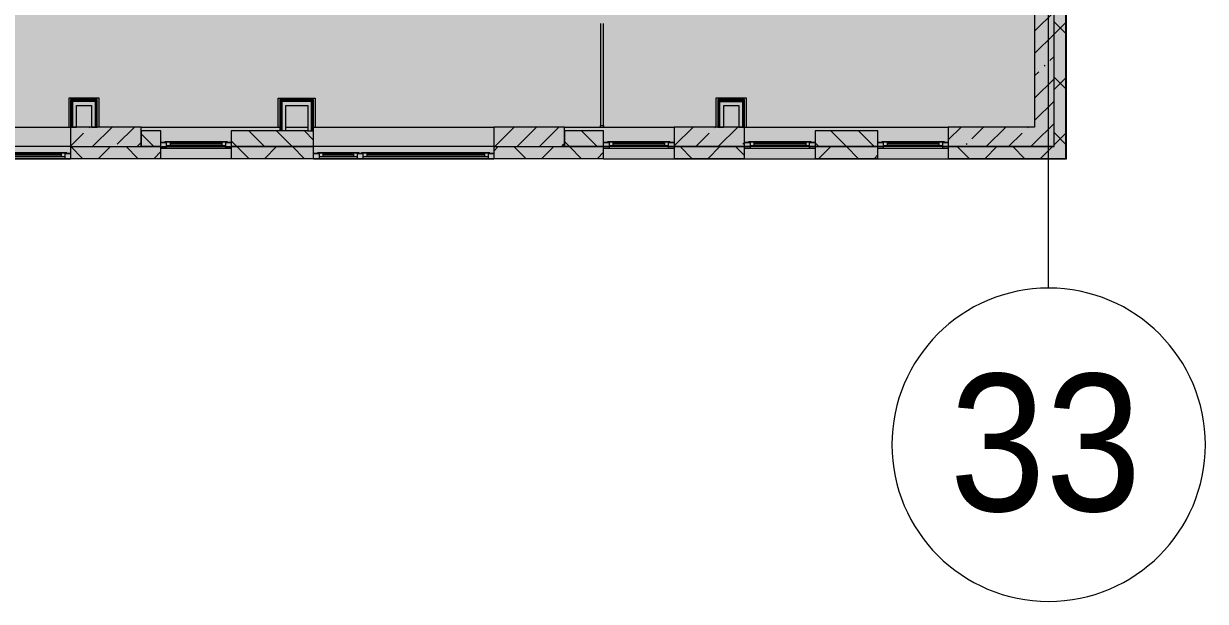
# Model space of a CAD drawing. Header units: millimetres. Extents: x 81609 to 272668, y -8553 to 29000.
# Drawn here: x 257588 to 272668, y -5906 to 1470 of the extents above; entities that cross this region are included whole.
import ezdxf

# ---------------------------------------------------------------- set-up
doc = ezdxf.new("R2010")
doc.units = ezdxf.units.MM
doc.layers.add('A-DETL-GENF-2', color=7, linetype='Continuous', lineweight=9, true_color=0xc0c0c0, transparency=0.4)
for name, color, linetype, lineweight, true_color in [('A-FLOR-2', 7, 'Continuous', 5, 0xb7b7b7), ('A-GLAZ-2', 7, 'Continuous', 5, 0x737373), ('A-WALL-3', 7, 'Continuous', 5, 0x737373), ('A-WALL-4', 7, 'Continuous', 9, 0x737373), ('I-WALL-1', 7, 'Continuous', 5, 0xe7e7e7), ('I-WALL-2', 7, 'Continuous', 9, 0xe7e7e7), ('I-WALL-4', 7, 'Continuous', 5, 0x737373), ('S-COLS-2', 7, 'Continuous', 5, 0x737373)]:
    doc.layers.add(name, color=color, linetype=linetype, lineweight=lineweight, true_color=true_color)
for name, color, linetype, lineweight in [('A-WALL-2', 7, 'Continuous', 5), ('I-WALL-3', 7, 'Continuous', 5), ('S-COLS-1', 7, 'Continuous', 5), ('Оси', 7, 'Continuous', 9), ('Оси-1', 7, 'Continuous', 20)]:
    doc.layers.add(name, color=color, linetype=linetype, lineweight=lineweight)
doc.styles.add('Arial_1', font='arial.ttf', dxfattribs={"width": 0.9, "height": 1750})
pattern_1 = [(45, (145658, 0), (-353.5534, 353.5534), []), (135, (145658, 0), (-353.5534, -353.5534), [])]
pattern_2 = [(45, (145658, 0), (-285.1231, 285.1231), []), (45, (145943.1, 0), (-285.1231, 285.1231), [504.031, -100.806, 16.764, -84.042])]
pattern_3 = [(45, (145658, 0), (-530.33, 530.33), []), (135, (145658, 0), (-530.33, -530.33), [])]

# ---------------------------------------------------------------- blocks, each defined once
blk = doc.blocks.new('120_Окно_СКБ_1Ст - 120_Окно_СКБ_1Ст 900х2500_h_ с форточкой-22876038-2_9_3_птичка')
at = {"layer": 'A-GLAZ-2'}
for p, q in [((-450, -127), (-450, -57)), ((-450, -57), (-380, -57)), ((450, -57), (-450, -57)), ((-380, -127), (-450, -127)), ((-450, -127), (-400, -127)), ((-380, -127), (-400, -127)), ((-400, -127), (-400, -137)), ((-400, -137), (400, -137)), ((400, -137), (-400, -137)), ((-380, -57), (-380, -127)), ((380, -87), (-380, -87)), ((-380, -87), (-380, -127)), ((-330, -137), (-330, -87)), ((-330, -107), (330, -107)), ((330, -117), (-330, -117)), ((330, -137), (330, -87)), ((380, -127), (380, -57)), ((380, -57), (450, -57)), ((380, -127), (380, -87)), ((450, -127), (380, -127)), ((400, -127), (380, -127)), ((400, -127), (450, -127)), ((400, -137), (400, -127)), ((450, -57), (450, -127))]:
    blk.add_line(p, q, dxfattribs=at)
blk = doc.blocks.new('120_Окно_СКБ_2Ст_Фрамуга сверху - 120_Окно_СКБ_2Ст_2300х2500_h_ ДОО-22877051-2_9_3_птичка')
at = {"layer": 'A-GLAZ-2'}
for p, q in [((-1150, 13), (-1150, 83)), ((-1150, 83), (-1080, 83)), ((1150, 83), (-1150, 83)), ((-1080, 13), (-1150, 13)), ((-1150, 13), (-1100, 13)), ((-1080, 13), (-1100, 13)), ((-1100, 13), (-1100, 3)), ((-1100, 3), (540, 3)), ((540, 3), (-1100, 3)), ((-1080, 83), (-1080, 13)), ((-1080, 83), (1080, 83)), ((520, 53), (-1080, 53)), ((-1080, 53), (-1080, 13)), ((-1030, 3), (-1030, 53)), ((-1030, 33), (470, 33)), ((470, 23), (-1030, 23)), ((470, 3), (470, 53)), ((520, 13), (520, 83)), ((520, 83), (590, 83)), ((520, 13), (520, 53)), ((590, 13), (520, 13)), ((540, 13), (520, 13)), ((540, 13), (570, 13)), ((540, 13), (570, 13)), ((540, 3), (540, 13)), ((590, 13), (570, 13)), ((570, 13), (570, 3)), ((570, 3), (1100, 3)), ((1100, 3), (570, 3)), ((590, 83), (590, 13)), ((1080, 53), (590, 53)), ((590, 53), (590, 13)), ((640, 3), (640, 53)), ((640, 33), (1030, 33)), ((1030, 23), (640, 23)), ((1030, 3), (1030, 53)), ((1080, 13), (1080, 83)), ((1080, 83), (1150, 83)), ((1080, 13), (1080, 53)), ((1150, 13), (1080, 13)), ((1100, 13), (1080, 13)), ((1100, 13), (1150, 13)), ((1100, 3), (1100, 13)), ((1150, 83), (1150, 13))]:
    blk.add_line(p, q, dxfattribs=at)
blk = doc.blocks.new('120_Окно_СКБ_1Ст - 120_Окно_СКБ_1Ст 900х2500_h_ с форточкой-22876796-2_9_3_птичка')
at = {"layer": 'A-GLAZ-2'}
for p, q in [((-450, -127), (-450, -57)), ((-450, -57), (-380, -57)), ((450, -57), (-450, -57)), ((-380, -127), (-450, -127)), ((-450, -127), (-400, -127)), ((-380, -127), (-400, -127)), ((-400, -127), (-400, -137)), ((-400, -137), (400, -137)), ((400, -137), (-400, -137)), ((-380, -57), (-380, -127)), ((380, -87), (-380, -87)), ((-380, -87), (-380, -127)), ((-330, -137), (-330, -87)), ((-330, -107), (330, -107)), ((330, -117), (-330, -117)), ((330, -137), (330, -87)), ((380, -127), (380, -57)), ((380, -57), (450, -57)), ((380, -127), (380, -87)), ((450, -127), (380, -127)), ((400, -127), (380, -127)), ((400, -127), (450, -127)), ((400, -137), (400, -127)), ((450, -57), (450, -127))]:
    blk.add_line(p, q, dxfattribs=at)
blk = doc.blocks.new('Ось сетки - D8-29747960-2_9_3_птичка')
at = {"layer": 'Оси-1'}
for start, end in [(360, 180), (180, 360)]:
    blk.add_arc((0, 0), 4, start, end, dxfattribs=at)

msp = doc.modelspace()

# ---------------------------------------------------------------- hatches: boundary and pattern name
at = {"layer": 'A-DETL-GENF-2'}
msp.add_hatch(color=256, dxfattribs=at).paths.add_polyline_path([(267874.9, -258), (270896, -258), (270896, 21558), (238966, 21558), (238966, 27348), (230518, 27348), (230518, 5750), (234860, 5750), (234860, -258), (266947.4, -258)])
at = {"layer": 'A-WALL-2'}
h = msp.add_hatch(dxfattribs=at)
h.set_pattern_fill('FP_68', color=256, style=0, pattern_type=2)
h.set_pattern_definition(pattern_1)
h.paths.add_polyline_path([(270884.3, -250), (270888, -250), (270888, 7700), (270738, 7700), (270738, -250), (270848, -250)])
h.paths.add_polyline_path([(270888, 10000), (270888, 11920), (270738, 11920), (270738, 10000)])
h.paths.add_polyline_path([(270888, 13120), (270888, 21400), (270738, 21400), (270738, 13120)])
h = msp.add_hatch(dxfattribs=at)
h.set_pattern_fill('FP_78', color=256, style=0, pattern_type=2)
h.set_pattern_definition([(135, (145657.99, 0), (-176.7767, -176.7767), [])])
h.paths.add_polyline_path([(268488, -100), (268488, 100), (267688, 100), (267688, -100), (267874.9, -100)])
h.paths.add_polyline_path([(254889.7, -100), (255888, -100), (255888, 100), (254588, 100), (254588, -100)])
h.paths.add_polyline_path([(264628.6, -100), (264988, -100), (264988, 100), (264488, 100), (264488, -100)])
h.paths.add_polyline_path([(259338, -100), (259338, 100), (259088, 100), (259088, -100)])
h.paths.add_polyline_path([(260238, -100), (261288, -100), (261288, 100), (260238, 100)])
h.paths.add_polyline_path([(249438, -100), (250488, -100), (250488, 100), (249438, 100)])
h.paths.add_polyline_path([(246488, -100), (247388, -100), (247388, 100), (246488, 100)])
h.paths.add_polyline_path([(244688, -100), (244686.9, 100), (241338, 100), (241338, -100), (244686.9, -100)])
h.paths.add_polyline_path([(240438, -100), (240438, 100), (240188, 100), (240188, -100)])
h.paths.add_polyline_path([(248397, -100), (248538, -100), (248538, 100), (248288, 100), (248288, -100)])
h.paths.add_polyline_path([(238388, -100), (238388, 100), (237588, 100), (237588, -100), (238194.3, -100)])
h = msp.add_hatch(dxfattribs=at)
h.set_pattern_fill('FP_68', color=256, style=0, pattern_type=2)
h.set_pattern_definition(pattern_1)
h.paths.add_polyline_path([(265888, -250), (266788, -250), (266788, -100), (265888, -100)])
h.paths.add_polyline_path([(267688, -250), (268488, -250), (268488, -100), (267688, -100)])
h.paths.add_polyline_path([(270657.5, -250), (270738, -250), (270738, -100), (269388, -100), (269388, -250), (269730, -250)])
h.paths.add_polyline_path([(253034.6, -250), (253688, -250), (253688, -100), (252788, -100), (252788, -250)])
h.paths.add_polyline_path([(259338, -250), (259338, -100), (258188, -100), (258188, -250), (258599.7, -250)])
h.paths.add_polyline_path([(261288, -250), (261288, -100), (260238, -100), (260238, -250), (260454.8, -250)])
h.paths.add_polyline_path([(254588, -250), (255888, -250), (255888, -100), (254588, -100)])
h.paths.add_polyline_path([(263588, -250), (264988, -250), (264988, -100), (263588, -100)])
h.paths.add_polyline_path([(248397, -250), (248538, -250), (248538, -100), (246488, -100), (246488, -250), (247469.5, -250)])
h.paths.add_polyline_path([(249438, -250), (250488, -250), (250488, -100), (249438, -100)])
h.paths.add_polyline_path([(244688, -250), (245588, -250), (245588, -100), (241338, -100), (241338, -250), (244686.9, -250)])
h.paths.add_polyline_path([(239288, -250), (240438, -250), (240438, -100), (239288, -100)])
h.paths.add_polyline_path([(237730.5, -250), (238388, -250), (238388, -100), (237588, -100), (237588, -250)])
h.paths.add_polyline_path([(236688, -250), (236688, -100), (234868, -100), (234868, -250), (235411.7, -250)])
at = {"layer": 'I-WALL-1'}
for points in [[(258213, 150), (258263, 150), (258263, 475), (258213, 475), (258213, 230.5)], [(258453, 425), (258503, 425), (258503, 475), (258263, 475), (258263, 425)], [(260883, 100), (260933, 100), (260933, 475), (260883, 475), (260883, 230.5)], [(261213, 425), (261263, 425), (261263, 475), (260933, 475), (260933, 425)], [(258503, 150), (258503, 425), (258453, 425), (258453, 150)], [(261263, 100), (261263, 425), (261213, 425), (261213, 100)]]:
    msp.add_hatch(color=256, dxfattribs=at).paths.add_polyline_path(points)
at = {"layer": 'I-WALL-2'}
for points in [[(266483.7, 425), (266713, 425), (266713, 475), (266473, 475), (266473, 425)], [(266713, 150), (266763, 150), (266763, 475), (266713, 475), (266713, 230.5)], [(266523, 150), (266523, 425), (266473, 425), (266473, 150), (266483.7, 150)]]:
    msp.add_hatch(color=256, dxfattribs=at).paths.add_polyline_path(points)
at = {"layer": 'I-WALL-3'}
h = msp.add_hatch(dxfattribs=at)
h.set_pattern_fill('FP_76', color=256, style=0, pattern_type=2)
h.set_pattern_definition(pattern_2)
h.paths.add_polyline_path([(270738, -100), (270738, 7700), (270488, 7700), (270488, -100), (270664.7, -100)])
h = msp.add_hatch(dxfattribs=at)
h.set_pattern_fill('FP_162', color=256, style=0, pattern_type=2)
h.set_pattern_definition(pattern_3)
h.paths.add_polyline_path([(258503, 150), (258515.5, 150), (258515.5, 475), (258503, 475), (258503, 230.5)])
h = msp.add_hatch(dxfattribs=at)
h.set_pattern_fill('FP_162', color=256, style=0, pattern_type=2)
h.set_pattern_definition(pattern_3)
h.paths.add_polyline_path([(258515.5, 150), (258528, 150), (258528, 487.5), (258515.5, 487.5), (258515.5, 230.5)])
h = msp.add_hatch(dxfattribs=at)
h.set_pattern_fill('FP_162', color=256, style=0, pattern_type=2)
h.set_pattern_definition(pattern_3)
h.paths.add_polyline_path([(260858, 100), (260870.5, 100), (260870.5, 500), (260858, 500), (260858, 230.5)])
h = msp.add_hatch(dxfattribs=at)
h.set_pattern_fill('FP_162', color=256, style=0, pattern_type=2)
h.set_pattern_definition(pattern_3)
h.paths.add_polyline_path([(260870.5, 100), (260883, 100), (260883, 487.5), (260870.5, 487.5), (260870.5, 230.5)])
h = msp.add_hatch(dxfattribs=at)
h.set_pattern_fill('FP_162', color=256, style=0, pattern_type=2)
h.set_pattern_definition(pattern_3)
h.paths.add_polyline_path([(266763, 150), (266775.5, 150), (266775.5, 487.5), (266763, 487.5), (266763, 230.5)])
h = msp.add_hatch(dxfattribs=at)
h.set_pattern_fill('FP_162', color=256, style=0, pattern_type=2)
h.set_pattern_definition(pattern_3)
h.paths.add_polyline_path([(266775.5, 150), (266788, 150), (266788, 500), (266775.5, 500), (266775.5, 230.5)])
h = msp.add_hatch(dxfattribs=at)
h.set_pattern_fill('FP_76', color=256, style=0, pattern_type=2)
h.set_pattern_definition(pattern_2)
h.paths.add_polyline_path([(269948.3, -100), (270488, -100), (270488, 150), (269388, 150), (269388, -100), (269730, -100)])
at = {"layer": 'S-COLS-1'}
h = msp.add_hatch(dxfattribs=at)
h.set_pattern_fill('FP_76', color=256, style=0, pattern_type=2)
h.set_pattern_definition(pattern_2)
h.paths.add_polyline_path([(259088, -100), (259088, 150), (258188, 150), (258188, -100), (258599.7, -100)])
h = msp.add_hatch(dxfattribs=at)
h.set_pattern_fill('FP_76', color=256, style=0, pattern_type=2)
h.set_pattern_definition(pattern_2)
h.paths.add_polyline_path([(264488, -100), (264488, 150), (263588, 150), (263588, -100), (264164.9, -100)])
h = msp.add_hatch(dxfattribs=at)
h.set_pattern_fill('FP_76', color=256, style=0, pattern_type=2)
h.set_pattern_definition(pattern_2)
h.paths.add_polyline_path([(265888, -100), (266788, -100), (266788, 150), (265888, 150)])

# ---------------------------------------------------------------- linework, layer by layer
at = {"layer": 'A-FLOR-2'}
for p, q in [((258167, 150), (258167, 521)), ((258167, 521), (258547, 521)), ((258547, 521), (258547, 150)), ((260838, 150), (260838, 520)), ((260838, 520), (261309, 520)), ((261309, 520), (261309, 150)), ((266427, 150), (266427, 521)), ((266427, 521), (266807, 521)), ((266807, 521), (266807, 150)), ((264948, 150), (264948, 170)), ((264987, 170), (264987, 150))]:
    msp.add_line(p, q, dxfattribs=at)
at = {"layer": 'A-WALL-3'}
for p, q in [((270896, -258), (270896, 21558)), ((259338, 100), (259088, 100)), ((259088, 100), (259088, -100)), ((259338, -258), (259338, 100)), ((261213, 100), (260238, 100)), ((260238, 100), (260238, -258)), ((261288, -258), (261288, 100)), ((264988, 100), (264488, 100)), ((264488, 100), (264488, -100)), ((264988, -258), (264988, 100)), ((268488, 100), (267688, 100)), ((267688, 100), (267688, -258)), ((268488, -258), (268488, 100)), ((258188, -100), (258188, -258)), ((258188, -100), (259088, -100)), ((259338, -100), (260238, -100)), ((263588, -100), (263588, -258)), ((263588, -100), (264488, -100)), ((266788, -100), (265888, -100)), ((265888, -100), (265888, -258)), ((266788, -258), (266788, -100)), ((270738, -100), (269388, -100)), ((269388, -100), (269388, -258)), ((264988, -258), (252788, -258)), ((264988, -258), (270896, -258))]:
    msp.add_line(p, q, dxfattribs=at)
at = {"layer": 'A-WALL-4'}
for p, q in [((270888, -250), (270888, 7700)), ((270891, -253), (270891, 7700)), ((258200.5, 487.5), (258200.5, 150)), ((258515.5, 487.5), (258200.5, 487.5)), ((258213, 475), (258213, 150)), ((258503, 475), (258213, 475)), ((258503, 150), (258503, 475)), ((258515.5, 150), (258515.5, 487.5)), ((260870.5, 487.5), (260870.5, 100)), ((261275.5, 487.5), (260870.5, 487.5)), ((260883, 475), (260883, 100)), ((261263, 475), (260883, 475)), ((261263, 100), (261263, 475)), ((261275.5, 100), (261275.5, 487.5)), ((266460.5, 487.5), (266775.5, 487.5)), ((266460.5, 150), (266460.5, 487.5)), ((266473, 475), (266763, 475)), ((266473, 150), (266473, 475)), ((266763, 475), (266763, 150)), ((266775.5, 487.5), (266775.5, 150)), ((259088, -100), (259338, -100)), ((259338, -100), (259088, -100)), ((260238, -100), (261288, -100)), ((261288, -100), (260238, -100)), ((264488, -100), (264988, -100)), ((264988, -100), (264488, -100)), ((267688, -100), (268488, -100)), ((268488, -100), (267688, -100)), ((258188, -250), (259338, -250)), ((258188, -253), (259338, -253)), ((260238, -250), (261288, -250)), ((260238, -253), (261288, -253)), ((263588, -250), (264988, -250)), ((263588, -253), (264988, -253)), ((265888, -250), (266788, -250)), ((265888, -253), (266788, -253)), ((267688, -250), (268488, -250)), ((267688, -253), (268488, -253)), ((269388, -250), (270884.3, -250)), ((269388, -253), (270891, -253))]:
    msp.add_line(p, q, dxfattribs=at)
at = {"layer": 'I-WALL-4'}
for p, q in [((270488, 10000), (270488, 150)), ((270738, -100), (270738, 10000)), ((264948, 1470), (264948, 170)), ((264988, 170), (264988, 1470)), ((258188, 500), (258188, 150)), ((258528, 500), (258188, 500)), ((258528, 150), (258528, 500)), ((260858, 500), (260858, 100)), ((261288, 500), (260858, 500)), ((261288, 100), (261288, 500)), ((266788, 500), (266448, 500)), ((266448, 500), (266448, 487.5)), ((266448, 483.6), (266448, 150)), ((266788, 150), (266788, 500)), ((258263, 150), (258263, 425)), ((258263, 425), (258453, 425)), ((258453, 425), (258453, 150)), ((260933, 100), (260933, 425)), ((260933, 425), (261213, 425)), ((261213, 425), (261213, 100)), ((266523, 425), (266713, 425)), ((266523, 150), (266523, 425)), ((266713, 425), (266713, 150)), ((264948, 170), (264988, 170)), ((255408, 150), (258188, 150)), ((258188, 150), (258263, 150)), ((258453, 150), (258528, 150)), ((259088, 150), (260858, 150)), ((260933, 150), (261213, 150)), ((261213, 100), (261288, 100)), ((261288, 150), (263588, 150)), ((264488, 150), (265888, 150)), ((266448, 150), (266523, 150)), ((266713, 150), (266788, 150)), ((266788, 150), (269388, 150)), ((270488, 150), (269388, 150)), ((269388, 150), (269388, -100)), ((258188, -100), (255888, -100)), ((263588, -100), (261288, -100)), ((265888, -100), (264988, -100)), ((267688, -100), (266788, -100)), ((269388, -100), (268488, -100)), ((269388, -100), (270738, -100))]:
    msp.add_line(p, q, dxfattribs=at)
at = {"layer": 'S-COLS-2'}
for p, q in [((259088, 150), (258188, 150)), ((258188, 150), (258188, -100)), ((259088, 100), (259088, 150)), ((259088, -100), (259088, 100)), ((264488, 150), (263588, 150)), ((263588, 150), (263588, -100)), ((264488, 100), (264488, 150)), ((264488, -100), (264488, 100)), ((266788, 150), (265888, 150)), ((265888, 150), (265888, -100)), ((266788, -100), (266788, 150)), ((258188, -100), (259088, -100)), ((263588, -100), (264488, -100)), ((265888, -100), (266788, -100))]:
    msp.add_line(p, q, dxfattribs=at)
at = {"layer": 'Оси'}
msp.add_line((270668, -1906.3), (270668, 9979), dxfattribs=at)

# ---------------------------------------------------------------- block references
at = {"layer": 'A-GLAZ-2', "rotation": 180}
for name, p in [('120_Окно_СКБ_1Ст - 120_Окно_СКБ_1Ст 900х2500_h_ с форточкой-22876796-2_9_3_птичка', (259788, -175)), ('120_Окно_СКБ_1Ст - 120_Окно_СКБ_1Ст 900х2500_h_ с форточкой-22876038-2_9_3_птичка', (265438, -175)), ('120_Окно_СКБ_1Ст - 120_Окно_СКБ_1Ст 900х2500_h_ с форточкой-22876038-2_9_3_птичка', (267238, -175)), ('120_Окно_СКБ_1Ст - 120_Окно_СКБ_1Ст 900х2500_h_ с форточкой-22876038-2_9_3_птичка', (268938, -175)), ('120_Окно_СКБ_2Ст_Фрамуга сверху - 120_Окно_СКБ_2Ст_2300х2500_h_ ДОО-22877051-2_9_3_птичка', (257038, -175)), ('120_Окно_СКБ_2Ст_Фрамуга сверху - 120_Окно_СКБ_2Ст_2300х2500_h_ ДОО-22877051-2_9_3_птичка', (262438, -175))]:
    msp.add_blockref(name, p, dxfattribs=at)
at = {"layer": 'Оси-1', "xscale": 499.9999999999995, "yscale": 499.9999999999995, "zscale": 499.9999999999995}
msp.add_blockref('Ось сетки - D8-29747960-2_9_3_птичка', (270668, -3906.3), dxfattribs=at)

# ---------------------------------------------------------------- texts
at = {"layer": 'Оси', "insert": (269404.9, -3003), "char_height": 1750, "width": 3030.379, "attachment_point": 1, "style": 'Arial_1'}
msp.add_mtext('33', dxfattribs=at)

doc.saveas('drawing.dxf')
